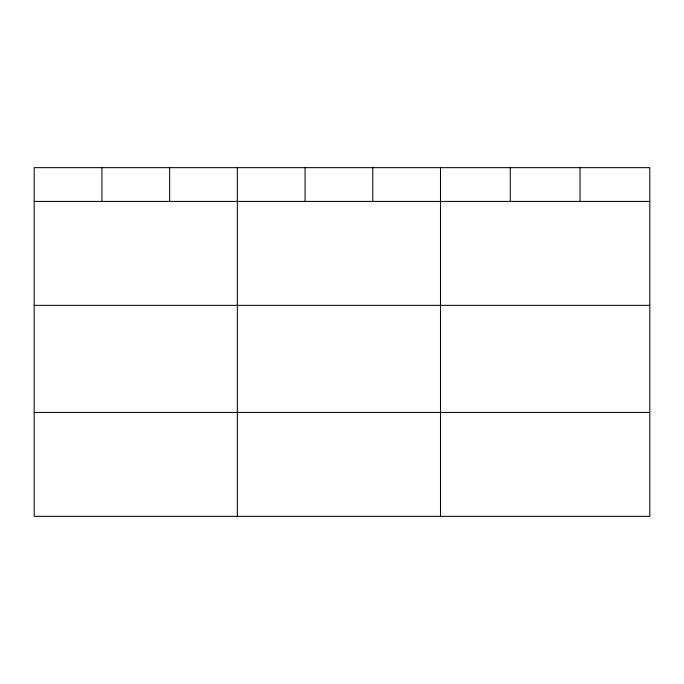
<?xml version="1.0" encoding="UTF-8"?>
<svg xmlns="http://www.w3.org/2000/svg" width="684" height="684" viewBox="0 0 684 684"><rect width="100%" height="100%" fill="white"/><g stroke="black" fill="none" stroke-linecap="round" stroke-linejoin="round"><path stroke-width="1.03" d="M649.8 201.421L649.8 516.343L34.2 516.343L34.2 167.657L649.8 167.657L649.8 201.421L34.2 201.421M34.2 305.346L649.8 305.346M34.2 412.426L649.8 412.426M580.032 167.657L580.032 201.421M510.264 167.657L510.264 201.421M440.496 167.657L440.496 516.343M372.78 167.657L372.78 201.421M305.064 167.657L305.064 201.421M237.348 167.657L237.348 516.343M169.632 167.657L169.632 201.421M101.916 167.657L101.916 201.421"/></g></svg>
